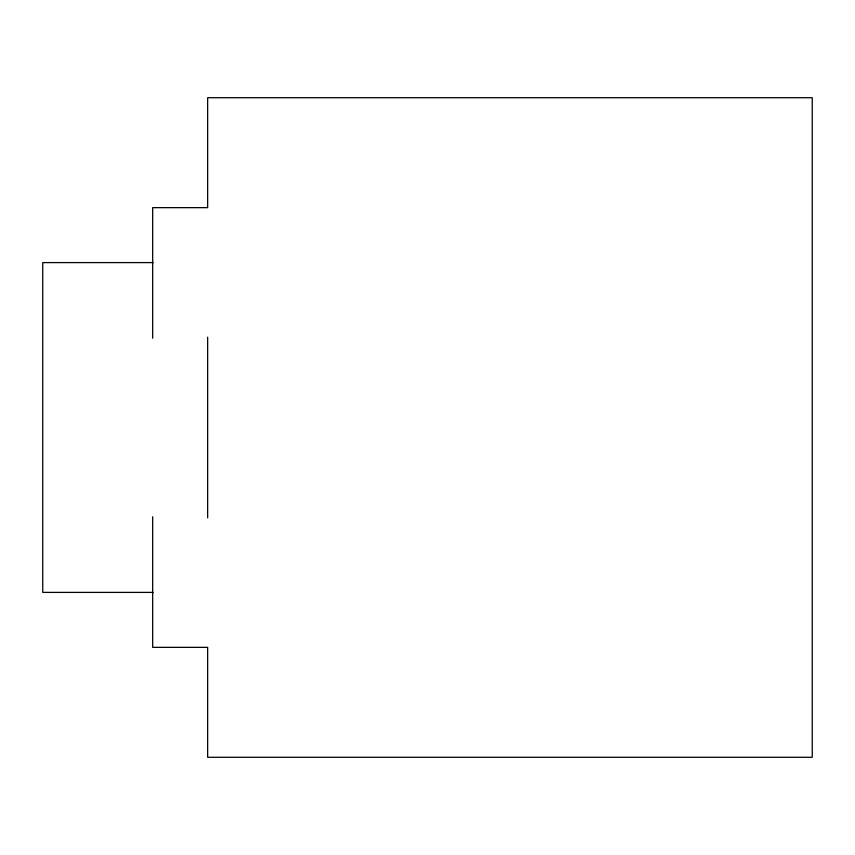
<?xml version="1.0" encoding="UTF-8"?>
<svg xmlns="http://www.w3.org/2000/svg" width="855" height="855" viewBox="0 0 855 855"><rect width="100%" height="100%" fill="white"/><g stroke="black" fill="none" stroke-linecap="round" stroke-linejoin="round"><path stroke-width="1.28" d="M153.12 262.603L42.75 262.603L42.75 592.397L153.12 592.397M207.647 337.169L207.647 517.831M152.682 338.227L152.682 207.647L207.647 207.647L207.647 97.716L812.25 97.716L812.25 757.284L207.647 757.284L207.647 647.353L152.682 647.353L152.682 516.773"/></g></svg>
